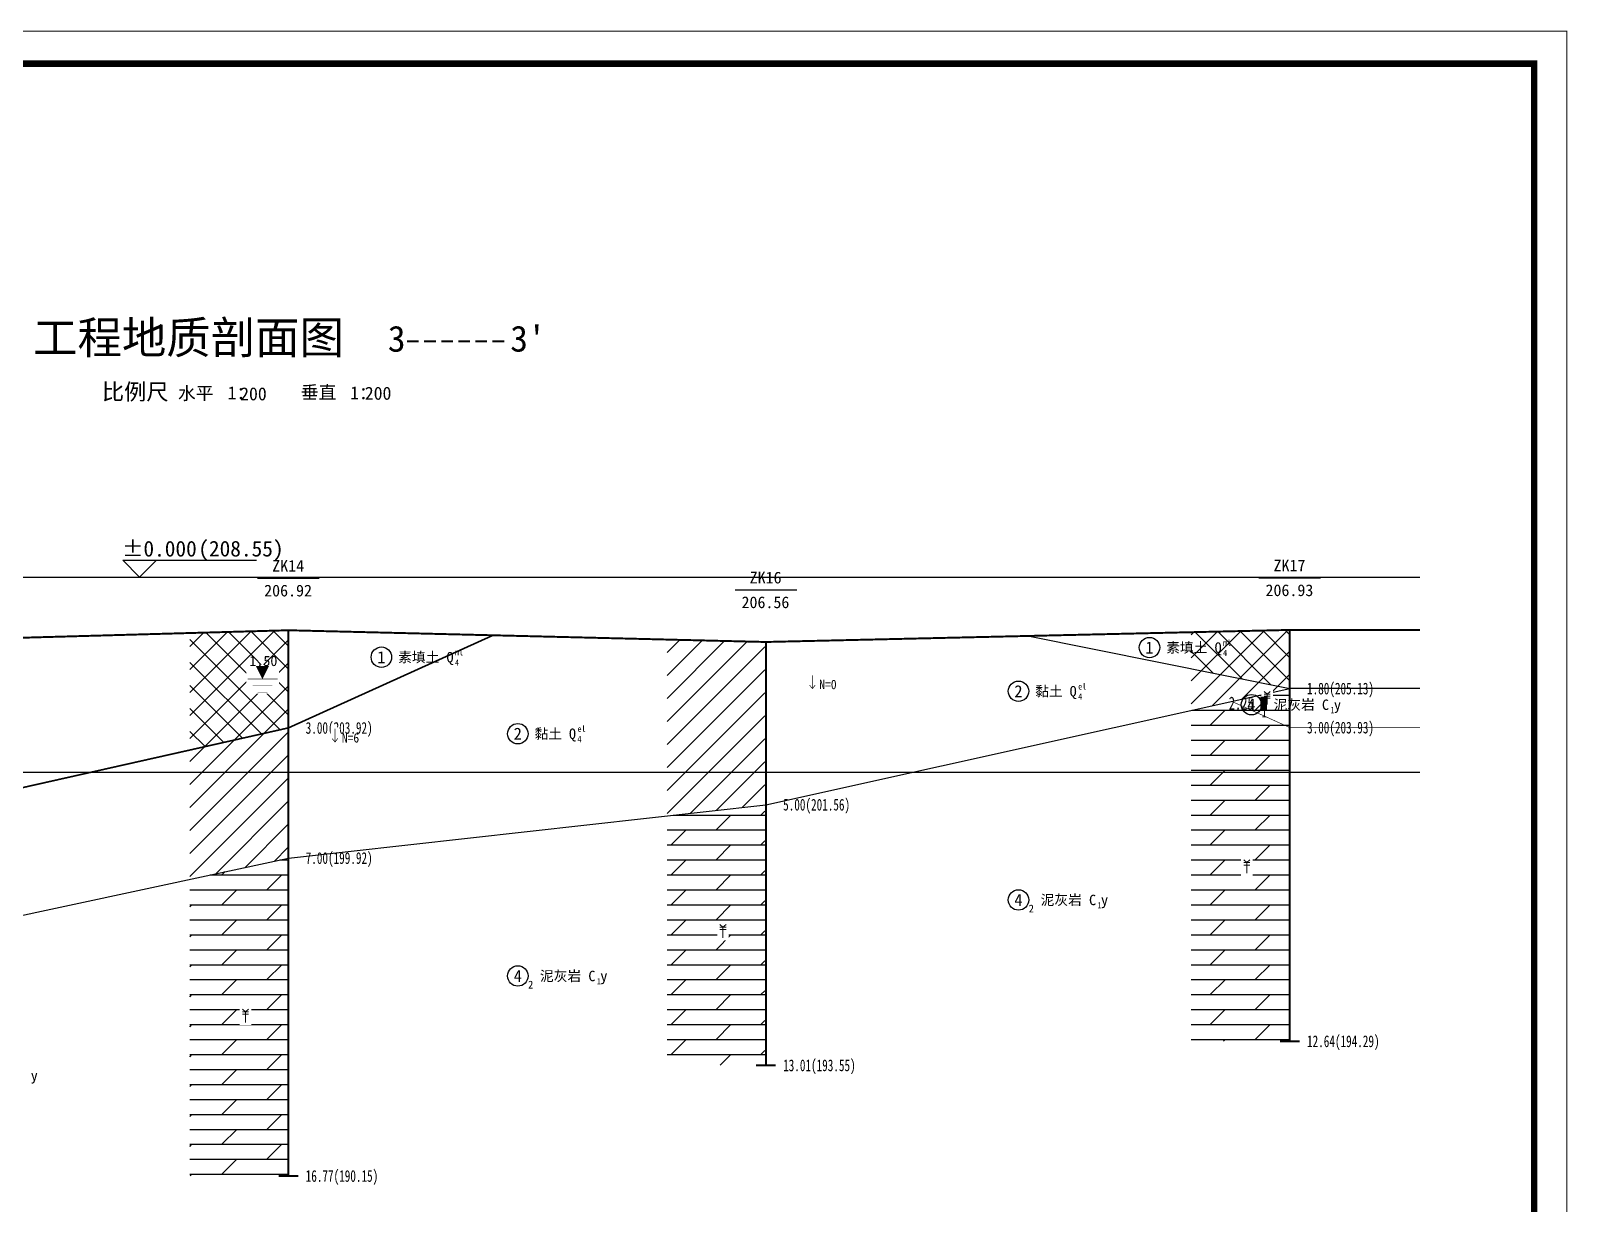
# Model space of a CAD drawing. Header units: millimetres. Extents: x -255 to 9196, y 129 to 426.
# Drawn here: x 1219.5 to 1455.6, y 246.1 to 426.4 of the extents above; entities that cross this region are included whole.
import ezdxf
from ezdxf.enums import TextEntityAlignment as Align

# ---------------------------------------------------------------- set-up
doc = ezdxf.new("R2010")
doc.units = ezdxf.units.MM
doc.linetypes.add('sx', pattern=[10, 5, 0, 5, 0])
for name, color, linetype in [('GiCAD_PouMian', 7, 'Continuous'), ('GICAD_QUYANG', 7, 'Continuous'), ('地质-图框', 7, 'Continuous'), ('地质-地层符号', 3, 'Continuous'), ('地质-地层线', 7, 'Continuous'), ('地质-地面线', 7, 'Continuous'), ('地质-填充花纹', 4, 'Continuous'), ('地质-文字', 7, 'Continuous'), ('地质-标贯', 7, 'Continuous'), ('地质-水位线', 5, 'Continuous'), ('地质-钻孔', 7, 'Continuous')]:
    doc.layers.add(name, color=color, linetype=linetype)
doc.layers.add('不打印', color=7, linetype='Continuous', plot=False)
doc.styles.add('LZ_FONTS_FS', font='simfang.ttf', dxfattribs={"width": 0.7})
doc.styles.add('LZ_PMT_LINE', font='', dxfattribs={"height": 2})
doc.styles.get("Standard").update_dxf_attribs({"font": 'simfang.ttf', "height": 2.5})
doc.styles.add('地下水位', font='', dxfattribs={"width": 0.7, "height": 1.58})
doc.styles.add('地层编号', font='', dxfattribs={"width": 0.7, "height": 1.85})
doc.styles.add('层底标注', font='', dxfattribs={"width": 0.7, "height": 1.8})
doc.styles.add('岩土名称', font='simfang.ttf', dxfattribs={"width": 0.7, "height": 1.55})
doc.styles.add('时代', font='', dxfattribs={"width": 0.7, "height": 1.6})
doc.styles.add('标贯动探', font='', dxfattribs={"width": 0.7, "height": 1.45})
doc.styles.add('标题', font='simfang.ttf', dxfattribs={"width": 0.7, "height": 8})
doc.styles.add('钻孔标注', font='', dxfattribs={"width": 0.7, "height": 1.8})
doc.styles.get('LZ_PMT_LINE').set_extended_font_data('SimSun')
doc.styles.get('地下水位').set_extended_font_data('FangSong_GB2312')
doc.styles.get('地层编号').set_extended_font_data('FangSong_GB2312')
doc.styles.get('层底标注').set_extended_font_data('FangSong_GB2312')
doc.styles.get('时代').set_extended_font_data('FangSong_GB2312')
doc.styles.get('标贯动探').set_extended_font_data('FangSong_GB2312')
doc.styles.get('钻孔标注').set_extended_font_data('FangSong_GB2312')
doc.linetypes.add('bzhjcx', pattern='A,0.001,[2,XX1.shx,S=1,R=0,X=1,Y=0],-2', length=2.001)
doc.linetypes.add('swx', pattern='A,7,-1.5,["●",LZ_PMT_LINE,S=0.05,R=0,X=0,Y=0],-1.5', length=10)
pattern_1 = [(0, (0, 0), (0, 2.3), []), (45, (0, 0), (4e-16, 4.6), [3.25269, -6.505382])]
pattern_2 = [(45, (0, 0), (-1.767767, 1.767767), []), (135, (0, 0), (-1.767767, -1.767767), [])]
pattern_3 = [(45, (0, 0), (-1.767767, 1.767767), [])]

# ---------------------------------------------------------------- blocks, each defined once
blk = doc.blocks.new('FHzhong.dwg')
at = {"color": 1, "lineweight": 0}
for p, q in [((1.06, 1.62), (0.57, 2.04)), ((0.57, 1.62), (1.53, 1.62)), ((0.57, 1.25), (1.53, 1.25)), ((1.05, 0), (1.05, 1.62)), ((1.06, 1.62), (1.53, 2.04))]:
    blk.add_line(p, q, dxfattribs=at)
blk = doc.blocks.new('WipeoutBlock')
blk.add_wipeout([(0, 0), (0, 1), (1, 1), (1, 0)])
blk = doc.blocks.new('FHqiang.dwg')
at = {"color": 1, "lineweight": 0}
for p, q in [((1.06, 1.62), (0.57, 2.04)), ((0.57, 1.62), (1.53, 1.62)), ((0.57, 1.32), (1.53, 1.32)), ((0.57, 1.02), (1.53, 1.02)), ((1.05, 0), (1.05, 1.62)), ((1.06, 1.62), (1.53, 2.04))]:
    blk.add_line(p, q, dxfattribs=at)
blk = doc.blocks.new('gkqy_yan.dwg不标1', base_point=(0, -1))
at = {"color": 1}
blk.add_solid([(-0.5, -2), (-0.5, 0), (0.5, -2), (0.5, 0)], dxfattribs=at)
blk = doc.blocks.new('gkbgfh')
at = {"linetype": 'Continuous'}
blk.add_wipeout([(-0.23, -0.2), (1.12, -0.2), (1.12, 2.33), (-0.23, 2.33)], dxfattribs=at).dxf.layer = '地质-标贯'
at = {"color": 1, "const_width": 0.1}
for points in [[(0.01, 0.61), (0.46, 0.08), (0.88, 0.64)], [(0.46, 2.13), (0.46, 0.08)]]:
    blk.add_lwpolyline(points, dxfattribs=at)
blk = doc.blocks.new('shuiweifh')
at = {"linetype": 'swx'}
blk.add_wipeout([(-2.47, -2.24), (2.54, -2.24), (2.54, 2.22), (-2.47, 2.22)], dxfattribs=at).dxf.layer = '地质-水位线'
at = {"color": 5}
blk.add_lwpolyline([(0, 0, 0, 2, 0), (0, 2, 2, 2, 0)], format="xyseb", dxfattribs=at)
for points, const_width in [([(-2.25, 0.02), (2.32, 0.02)], 0.075), ([(-1.5, -1), (1.5, -1)], 0.075), ([(-0.75, -2), (0.75, -2)], 0.05)]:
    blk.add_lwpolyline(points, dxfattribs=dict(at, const_width=const_width))
blk = doc.blocks.new('GC6')
blk.add_wipeout([(-2.26, 6.01), (17.92, 6.01), (17.93, 2.69), (-2.15, 2.71), (-2.27, 2.72)])
blk.add_text('(208.55)', height=2.408).set_placement((9.01, 3.19))
blk.add_wipeout([(-2.8, 2.72), (2.91, 2.72), (0.06, -0.14), (0.06, -0.14)])
at = {"color": 3}
for p, q in [((0, 0), (-2.6, 2.6)), ((-2.6, 2.6), (17.93, 2.6)), ((0, 0), (2.59, 2.6))]:
    blk.add_line(p, q, dxfattribs=at)
blk.add_text('±0.000', height=2.408).set_placement((-2.69, 3.18))

msp = doc.modelspace()

# ---------------------------------------------------------------- hatches: boundary and pattern name
at = {"layer": '地质-填充花纹', "linetype": 'Continuous'}
h = msp.add_hatch(dxfattribs=at)
h.set_pattern_fill('GKSTT', scale=0.5, style=0, pattern_type=2)
h.set_pattern_definition(pattern_2)
h.paths.add_polyline_path([(1258.97, 319.26), (1243.97, 315.88), (1243.97, 333.87), (1258.97, 334.29)])
h = msp.add_hatch(dxfattribs=at)
h.set_pattern_fill('GKNXT', scale=0.5, style=0, pattern_type=2)
h.set_pattern_definition(pattern_3)
h.paths.add_polyline_path([(1332.31, 332.49), (1332.31, 307.47), (1317.31, 305.8), (1317.31, 332.86)])
h = msp.add_hatch(dxfattribs=at)
h.set_pattern_fill('GKSTT', scale=0.5, style=0, pattern_type=2)
h.set_pattern_definition(pattern_2)
h.paths.add_polyline_path([(1412.79, 325.37), (1397.79, 328.38), (1397.79, 333.99), (1412.79, 334.34)])
h = msp.add_hatch(dxfattribs=at)
h.set_pattern_fill('GKNXT', scale=0.5, style=0, pattern_type=2)
h.set_pattern_definition(pattern_3)
h.paths.add_polyline_path([(1412.79, 325.37), (1412.79, 325.31), (1404.03, 323.36), (1397.79, 321.98), (1397.79, 328.38)])
h = msp.add_hatch(dxfattribs=at)
h.set_pattern_fill('GKNHY1', scale=0.5, style=0, pattern_type=2)
h.set_pattern_definition(pattern_1)
h.paths.add_polyline_path([(1412.79, 319.41), (1404.03, 323.36), (1412.79, 325.31)])
h = msp.add_hatch(dxfattribs=at)
h.set_pattern_fill('GKNHY1', scale=0.5, style=0, pattern_type=2)
h.set_pattern_definition(pattern_1)
h.paths.add_polyline_path([(1412.79, 319.41), (1412.79, 271.14), (1397.79, 271.14), (1397.79, 321.98), (1404.03, 323.36)])
h = msp.add_hatch(dxfattribs=at)
h.set_pattern_fill('GKNXT', scale=0.5, style=0, pattern_type=2)
h.set_pattern_definition(pattern_3)
h.paths.add_polyline_path([(1258.97, 299.26), (1243.97, 296.03), (1243.97, 315.88), (1258.97, 319.26)])
h = msp.add_hatch(dxfattribs=at)
h.set_pattern_fill('GKNHY1', scale=0.5, style=0, pattern_type=2)
h.set_pattern_definition(pattern_1)
h.paths.add_polyline_path([(1332.31, 267.44), (1317.31, 267.44), (1317.31, 305.8), (1332.31, 307.47)])
h = msp.add_hatch(dxfattribs=at)
h.set_pattern_fill('GKNHY1', scale=0.5, style=0, pattern_type=2)
h.set_pattern_definition(pattern_1)
h.paths.add_polyline_path([(1258.97, 250.44), (1243.97, 250.44), (1243.97, 296.03), (1258.97, 299.26)])

# ---------------------------------------------------------------- linework, layer by layer
at = {"lineweight": 40, "elevation": -12.5}
for points in [[(1277.37, 378.73), (1279.12, 378.73)], [(1279.99, 378.73), (1281.75, 378.73)], [(1282.62, 378.73), (1284.37, 378.73)], [(1285.24, 378.73), (1287, 378.73)], [(1287.87, 378.73), (1289.62, 378.73)], [(1290.49, 378.73), (1292.24, 378.73)]]:
    msp.add_lwpolyline(points, dxfattribs=at)
at = {"color": 6, "linetype": 'swx', "const_width": 0.2, "flags": 128}
msp.add_lwpolyline([(1081.04, 312.44), (1432.95, 312.44)], dxfattribs=at)
at = {"layer": '地质-地层符号', "color": 7, "linetype": 'Continuous'}
for centre in [(1391.39, 331.63), (1273.4, 330.15), (1371.27, 324.92), (1294.36, 318.39), (1371.27, 292.85), (1294.36, 281.17)]:
    msp.add_ellipse(centre, major_axis=(0, 1.57), ratio=1, dxfattribs=at)
at = {"layer": '地质-地层线', "color": 4, "const_width": 0.25, "flags": 128}
msp.add_lwpolyline([(1081.03, 297.79), (1101.03, 297.79), (1157.46, 296.44), (1259.12, 319.29), (1290.55, 333.52)], dxfattribs=at)
at = {"layer": '地质-地层线', "color": 4, "linetype": 'bzhjcx', "flags": 128}
for points in [[(1372.7, 333.42), (1412.94, 325.34)], [(1081.03, 275.79), (1101.03, 275.79), (1157.46, 277.44), (1259.12, 299.29), (1332.46, 307.49), (1412.94, 325.34)]]:
    msp.add_lwpolyline(points, dxfattribs=at)
at = {"layer": '地质-地层线', "color": 2, "const_width": 0.1, "flags": 128}
msp.add_lwpolyline([(1404.03, 323.36), (1412.94, 319.34), (1432.94, 319.34)], dxfattribs=at)
at = {"layer": '地质-地层线', "color": 4, "linetype": 'bzhjcx'}
msp.add_lwpolyline([(1432.94, 325.34), (1412.94, 325.34)], dxfattribs=at)
at = {"layer": '地质-地面线', "color": 3, "linetype": 'Continuous', "const_width": 0.3}
msp.add_lwpolyline([(1081.03, 332.79), (1101.03, 332.79), (1157.46, 331.44), (1259.12, 334.29), (1332.46, 332.49), (1412.94, 334.34), (1432.94, 334.34)], dxfattribs=at)
at = {"layer": '地质-钻孔', "color": 7, "linetype": 'Continuous'}
for p, q in [((1254.39, 342.29), (1263.86, 342.29)), ((1408.21, 342.34), (1417.68, 342.34)), ((1327.72, 340.49), (1337.2, 340.49))]:
    msp.add_line(p, q, dxfattribs=at)
at = {"layer": '地质-钻孔', "color": 7, "linetype": 'sx', "const_width": 0.3, "flags": 128}
for points in [[(1259.12, 334.29), (1259.12, 250.44)], [(1412.94, 334.34), (1412.94, 271.14)], [(1332.46, 332.49), (1332.46, 267.44)]]:
    msp.add_lwpolyline(points, dxfattribs=at)
at = {"layer": '地质-钻孔', "color": 7, "linetype": 'Continuous', "const_width": 0.3, "flags": 128}
for points in [[(1411.44, 271.14), (1414.44, 271.14)], [(1330.96, 267.44), (1333.96, 267.44)], [(1257.62, 250.44), (1260.62, 250.44)]]:
    msp.add_lwpolyline(points, dxfattribs=at)

# ---------------------------------------------------------------- texts
at = {"style": 'LZ_FONTS_FS'}
msp.add_text('3', height=4, dxfattribs=at).set_placement((1277.11, 377.09, -12.5), align=Align.RIGHT)
for s, height, p in [("3'", 4, (1293.19, 377.1, -12.5)), ('比例尺', 2.5, (1230.47, 369.69, -12.5)), ('水平', 2, (1242.14, 369.71, -12.5)), ('1：', 2, (1249.78, 369.78, -12.5)), ('200', 2, (1251.7, 369.62, -12.5)), ('垂直', 2, (1261.02, 369.86, -12.5)), ('1：', 2, (1268.6, 369.77, -12.5)), ('200', 2, (1270.85, 369.71, -12.5))]:
    msp.add_text(s, height=height, dxfattribs=at).set_placement(p)
at = {"layer": 'GiCAD_PouMian', "color": 7, "style": '标题'}
msp.add_text('工程地质剖面图', height=5, dxfattribs=at).set_placement((1219.9, 376.77))
at = {"layer": 'GICAD_QUYANG', "color": 1, "linetype": 'Continuous', "width": 0.7}
msp.add_text('2.25', height=2, dxfattribs=at).set_placement((1403.57, 322.09))
at = {"layer": '地质-地层符号', "color": 7, "linetype": 'Continuous', "style": '时代', "width": 0.8}
for s, p in [('ml', (1402.69, 331.89)), ('ml', (1284.71, 330.42)), ('4', (1402.69, 330.33)), ('4', (1284.71, 328.85)), ('el', (1380.43, 325.18)), ('4', (1380.43, 323.62)), ('1', (1419.19, 321.55)), ('el', (1303.52, 318.66)), ('4', (1303.52, 317.09)), ('1', (1383.4, 291.55)), ('1', (1306.5, 279.87))]:
    msp.add_text(s, height=0.96, dxfattribs=at).set_placement(p)
at = {"layer": '地质-地层符号', "color": 7, "linetype": 'Continuous'}
for s, height, style, p in [('1', 1.85, '地层编号', (1272.76, 329.23)), ('素填土', 1.55, '岩土名称', (1275.97, 329.38)), ('Q', 1.6, '时代', (1283.4, 329.35)), ('1', 1.85, '地层编号', (1390.75, 330.7)), ('素填土', 1.55, '岩土名称', (1393.95, 330.85)), ('Q', 1.6, '时代', (1401.39, 330.83)), ('2', 1.85, '地层编号', (1370.63, 323.99)), ('黏土', 1.55, '岩土名称', (1373.83, 324.14)), ('Q', 1.6, '时代', (1379.12, 324.12)), ('C', 1.6, '时代', (1417.88, 322.05)), ('y', 1.6, '时代', (1419.72, 322.05)), ('2', 1.85, '地层编号', (1293.72, 317.47)), ('黏土', 1.55, '岩土名称', (1296.92, 317.62)), ('Q', 1.6, '时代', (1302.21, 317.59)), ('4', 1.85, '地层编号', (1370.63, 291.93)), ('泥灰岩', 1.55, '岩土名称', (1374.66, 292.08)), ('C', 1.6, '时代', (1382.1, 292.05)), ('y', 1.6, '时代', (1383.94, 292.05)), ('2', 1.2, '地层编号', (1372.83, 290.93)), ('4', 1.85, '地层编号', (1293.72, 280.24)), ('泥灰岩', 1.55, '岩土名称', (1297.75, 280.39)), ('C', 1.6, '时代', (1305.19, 280.37)), ('y', 1.6, '时代', (1307.03, 280.37)), ('2', 1.2, '地层编号', (1295.92, 279.24)), ('y', 1.6, '时代', (1219.53, 265.1))]:
    msp.add_text(s, height=height, dxfattribs=dict(at, style=style)).set_placement(p)
at = {"layer": '地质-文字', "color": 7, "linetype": 'Continuous', "style": '层底标注', "width": 0.7}
for s, p in [('1.80(205.13)', (1415.59, 324.44)), ('3.00(203.92)', (1261.77, 318.39)), ('3.00(203.93)', (1415.59, 318.44)), ('5.00(201.56)', (1335.11, 306.59)), ('7.00(199.92)', (1261.77, 298.39)), ('12.64(194.29)', (1415.59, 270.24)), ('13.01(193.55)', (1335.11, 266.54)), ('16.77(190.15)', (1261.77, 249.54))]:
    msp.add_text(s, height=1.8, dxfattribs=at).set_placement(p)
at = {"layer": '地质-标贯', "color": 6, "linetype": 'Continuous', "style": '标贯动探', "width": 0.9}
for s, p in [('N=0', (1340.66, 325.24)), ('N=6', (1267.32, 317.04))]:
    msp.add_text(s, height=1.45, dxfattribs=at).set_placement(p)
at = {"layer": '地质-钻孔', "color": 7, "linetype": 'Continuous', "style": '钻孔标注'}
for s, p in [('ZK14', (1256.63, 343.29)), ('ZK17', (1410.45, 343.34)), ('ZK16', (1329.97, 341.49)), ('206.92', (1255.39, 339.49)), ('206.93', (1409.21, 339.54)), ('206.56', (1328.72, 337.69))]:
    msp.add_text(s, height=1.8, dxfattribs=at).set_placement(p)

# ---------------------------------------------------------------- next in the draw order: block references
at = {"layer": '地质-填充花纹', "linetype": 'Continuous', "xscale": 1.762031016556466, "yscale": 2.838761826268114}
for p in [(1408.58, 322.46), (1405.46, 296.57), (1324.98, 286.64), (1251.64, 273.65)]:
    msp.add_blockref('WipeoutBlock', p, dxfattribs=at)

# ---------------------------------------------------------------- next in the draw order: linework, layer by layer
at = {"layer": '不打印', "linetype": 'Continuous', "const_width": 0.15}
msp.add_lwpolyline([(1035.49, 129.34), (1455.49, 129.34), (1455.49, 426.34), (1035.49, 426.34), (1035.49, 129.34)], dxfattribs=at)
at = {"layer": '地质-图框', "linetype": 'Continuous', "const_width": 1}
msp.add_lwpolyline([(1040.49, 134.34), (1450.49, 134.34), (1450.49, 421.34), (1040.49, 421.34), (1040.49, 134.34), (1450.49, 134.34)], dxfattribs=at)
at = {"layer": '地质-地层符号', "color": 7, "linetype": 'Continuous'}
msp.add_ellipse((1407.05, 322.85), major_axis=(0, 1.57), ratio=1, dxfattribs=at)

# ---------------------------------------------------------------- next in the draw order: block references
at = {"layer": 'GICAD_QUYANG', "linetype": 'Continuous'}
msp.add_blockref('gkqy_yan.dwg不标1', (1408.94, 323.09), dxfattribs=at)
at = {"layer": '地质-填充花纹', "linetype": 'Continuous'}
for name, p in [('FHqiang.dwg', (1408.41, 322.86)), ('FHzhong.dwg', (1405.29, 296.97)), ('FHzhong.dwg', (1324.81, 287.04)), ('FHzhong.dwg', (1251.47, 274.04))]:
    msp.add_blockref(name, p, dxfattribs=at)

# ---------------------------------------------------------------- next in the draw order: texts
at = {"layer": '地质-地层符号', "color": 7, "linetype": 'Continuous'}
for s, height, style, p in [('4', 1.85, '地层编号', (1406.41, 321.93)), ('泥灰岩', 1.55, '岩土名称', (1410.45, 322.08)), ('1', 1.2, '地层编号', (1408.62, 320.93))]:
    msp.add_text(s, height=height, dxfattribs=dict(at, style=style)).set_placement(p)

# ---------------------------------------------------------------- next in the draw order: block references
at = {"linetype": 'Continuous'}
msp.add_blockref('GC6', (1236.26, 342.44), dxfattribs=at)
at = {"layer": '地质-标贯', "color": 7, "linetype": 'Continuous'}
for p in [(1339.16, 325.24), (1265.82, 317.04)]:
    msp.add_blockref('gkbgfh', p, dxfattribs=at)
at = {"layer": '地质-水位线', "color": 7, "linetype": 'swx'}
msp.add_blockref('shuiweifh', (1255.12, 326.79), dxfattribs=at)

# ---------------------------------------------------------------- next in the draw order: linework, layer by layer
at = {"layer": '地质-水位线', "color": 5, "linetype": 'swx', "const_width": 0.2, "flags": 128}
msp.add_lwpolyline([(1081.04, 342.44), (1432.94, 342.44)], dxfattribs=at)

# ---------------------------------------------------------------- next in the draw order: texts
at = {"layer": '地质-水位线', "color": 5, "linetype": 'swx', "style": '地下水位'}
msp.add_text('1.50', height=1.58, dxfattribs=at).set_placement((1253.12, 328.79))

doc.saveas('drawing.dxf')
